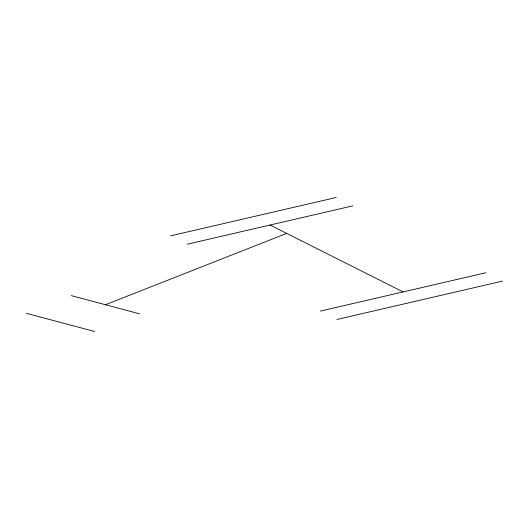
<?xml version="1.0" encoding="UTF-8"?>
<svg xmlns="http://www.w3.org/2000/svg" width="529" height="529" viewBox="0 0 529 529"><rect width="100%" height="100%" fill="white"/><g stroke="black" fill="none" stroke-linecap="round" stroke-linejoin="round"><path stroke-width="0.79" d="M105.476 304.737L286.665 233.395M170.589 235.855L336.199 197.489M187.226 244.219L352.836 205.847M320.303 311.112L485.913 272.739M336.94 319.47L502.55 281.104M71.375 295.651L139.583 313.823M26.45 313.34L94.658 331.511M270.028 225.03L403.111 291.922"/></g></svg>
